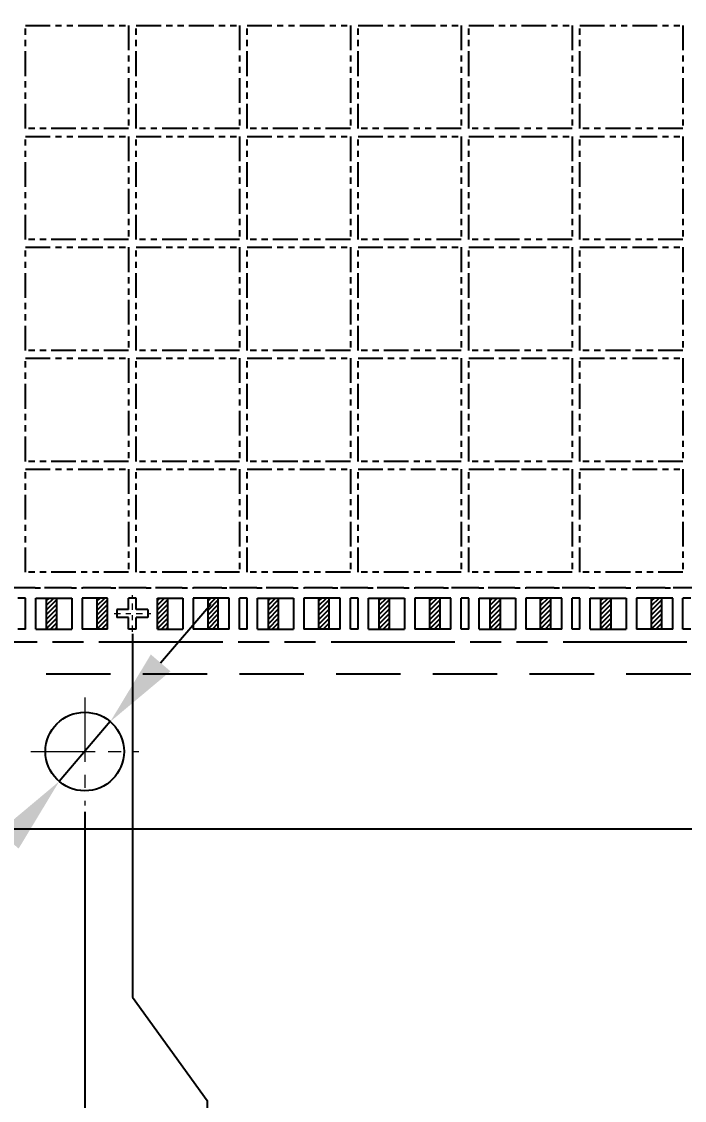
# Model space of a CAD drawing. Extents: x -338 to -53, y 67 to 196.
# Drawn here: x -269.84 to -256.99, y 107.79 to 128.7 of the extents above; entities that cross this region are included whole.
import ezdxf

# ---------------------------------------------------------------- set-up
doc = ezdxf.new("R2010")
doc.units = 0
for name, pattern in [('ACAD_ISO09W100', [45, 24, -3, 6, -3, 6, -3]), ('CENTER', [2, 1.25, -0.25, 0.25, -0.25]), ('HIDDEN', [0.375, 0.25, -0.125])]:
    doc.linetypes.add(name, pattern=pattern)
doc.layers.add('Center', color=1, linetype='CENTER', lineweight=0)
for name, color, linetype in [('dimension', 3, 'Continuous'), ('Etched Area', 4, 'Continuous'), ('Hidden', 4, 'HIDDEN'), ('Molding Line', 5, 'ACAD_ISO09W100'), ('PKG Line', 2, 'ACAD_ISO09W100'), ('Tape Line', 21, 'HIDDEN')]:
    doc.layers.add(name, color=color, linetype=linetype)
doc.styles.add('SIMPLEX', font='SIMPLEX')
doc.dimstyles.new('1', dxfattribs={"dimtxt": 1, "dimasz": 1, "dimexe": 0.3, "dimexo": 0.3, "dimgap": 0.3, "dimtad": 0, "dimdec": 3, "dimzin": 1, "dimdsep": 46, "dimtxsty": 'SIMPLEX', "dimcen": 0, "dimclrd": 256, "dimclre": 256, "dimclrt": 7, "dimadec": 0, "dimazin": 1, "dimtm": 1.25, "dimtfac": 1, "dimtdec": 3, "dimtmove": 0, "dimatfit": 0, "dimfxl": 1, "dimtolj": 1, "dimtzin": 0, "dimlwd": -1, "dimlwe": -1, "dimarcsym": 1})
doc.dimstyles.new('1$3', dxfattribs={"dimscale": 1.5, "dimtxt": 1, "dimasz": 1, "dimexe": 0.3, "dimexo": 0.3, "dimgap": 0.3, "dimtad": 0, "dimtoh": 1, "dimdec": 3, "dimzin": 1, "dimdsep": 46, "dimtxsty": 'SIMPLEX', "dimcen": 0, "dimclrd": 256, "dimclre": 256, "dimclrt": 7, "dimadec": 0, "dimazin": 1, "dimtm": 1.25, "dimtfac": 1, "dimtdec": 3, "dimtmove": 0, "dimatfit": 0, "dimfxl": 0.0072, "dimtolj": 1, "dimtzin": 0, "dimlwd": -1, "dimlwe": -1, "dimarcsym": 1})
pattern_1 = [(45, (268.90187, 309.09846), (-0.0449012806, 0.0449012806), [])]
pattern_2 = [(45, (271.05187, 309.09846), (-0.0449012806, 0.0449012806), [])]
pattern_3 = [(45, (273.20187, 309.09846), (-0.0449012806, 0.0449012806), [])]
pattern_4 = [(45, (275.35187, 309.09846), (-0.0449012806, 0.0449012806), [])]
pattern_5 = [(45, (277.50187, 309.09846), (-0.0449012806, 0.0449012806), [])]
pattern_6 = [(45, (279.65187, 309.09846), (-0.0449012806, 0.0449012806), [])]

# ---------------------------------------------------------------- blocks, each defined once
blk = doc.blocks.new('*D3')
at = {"layer": 'Defpoints', "color": 0, "transparency": 16777216}
for p in [(2474.349, 1902.353), (2473.358, 1901.195)]:
    blk.add_point(p, dxfattribs=at)
at = {"layer": 'dimension', "transparency": 16777216}
for p, q in [((2475.325, 1903.492), (2476.3, 1904.631)), ((2474.349, 1902.353), (2473.358, 1901.195)), ((2472.382, 1900.056), (2469.651, 1896.866)), ((2469.651, 1896.866), (2468.151, 1896.866))]:
    blk.add_line(p, q, dxfattribs=at)
for points in [[(2475.135, 1903.655), (2475.515, 1903.329), (2474.349, 1902.353)], [(2472.192, 1900.218), (2472.572, 1899.893), (2473.358, 1901.195)]]:
    blk.add_solid(points, dxfattribs=at)
at = {"layer": 'dimension', "color": 7, "transparency": 16777216, "insert": (2458.379, 1896.866), "char_height": 1.5, "attachment_point": 5, "style": 'SIMPLEX'}
blk.add_mtext('\\A1;8-∅1.524±0.025', dxfattribs=at)
blk = doc.blocks.new('*D4')
at = {"layer": 'Defpoints', "color": 0, "transparency": 16777216}
for p in [(2420.128, 1904.188), (2660.578, 1904.154), (2660.578, 1884.768)]:
    blk.add_point(p, dxfattribs=at)
at = {"layer": 'dimension', "transparency": 16777216}
for p, q in [((2420.128, 1903.888), (2420.128, 1884.468)), ((2660.578, 1903.854), (2660.578, 1884.468)), ((2421.128, 1884.768), (2534.356, 1884.768)), ((2659.578, 1884.768), (2551.099, 1884.768))]:
    blk.add_line(p, q, dxfattribs=at)
for points in [[(2421.128, 1884.935), (2421.128, 1884.602), (2420.128, 1884.768)], [(2659.578, 1884.935), (2659.578, 1884.602), (2660.578, 1884.768)]]:
    blk.add_solid(points, dxfattribs=at)
at = {"layer": 'dimension', "color": 7, "transparency": 16777216, "insert": (2542.728, 1884.768), "char_height": 1, "attachment_point": 5, "style": 'SIMPLEX'}
blk.add_mtext('\\A1;240.450 (MOLD LINE)', dxfattribs=at)
blk = doc.blocks.new('*D11')
at = {"layer": 'Defpoints', "color": 0, "transparency": 16777216}
for p in [(2416.103, 1901.617), (2666.103, 1901.617), (2666.103, 1881.793)]:
    blk.add_point(p, dxfattribs=at)
at = {"layer": 'dimension', "transparency": 16777216}
for p, q in [((2416.103, 1901.317), (2416.103, 1881.493)), ((2666.103, 1901.317), (2666.103, 1881.493)), ((2417.103, 1881.793), (2535.488, 1881.793)), ((2665.103, 1881.793), (2547.326, 1881.793))]:
    blk.add_line(p, q, dxfattribs=at)
for points in [[(2417.103, 1881.96), (2417.103, 1881.626), (2416.103, 1881.793)], [(2665.103, 1881.96), (2665.103, 1881.626), (2666.103, 1881.793)]]:
    blk.add_solid(points, dxfattribs=at)
at = {"layer": 'dimension', "color": 7, "transparency": 16777216, "insert": (2541.407, 1881.793), "char_height": 1, "attachment_point": 5, "style": 'SIMPLEX'}
blk.add_mtext('\\A1;250.000±0.100', dxfattribs=at)
blk = doc.blocks.new('*D25')
at = {"layer": 'Defpoints', "color": 0, "transparency": 16777216}
for p in [(2540.353, 1935.274), (2409.903, 1907.274), (2416.287, 1907.274)]:
    blk.add_point(p, dxfattribs=at)
at = {"layer": 'dimension', "transparency": 16777216}
blk.add_line((2415.987, 1907.274), (2409.903, 1907.274), dxfattribs=at)
at = {"layer": 'dimension', "color": 7, "transparency": 16777216, "insert": (2407.127, 1907.274), "char_height": 1, "attachment_point": 5, "style": 'SIMPLEX'}
blk.add_mtext('\\A1;28.000', dxfattribs=at)
blk = doc.blocks.new('*D26')
at = {"layer": 'Defpoints', "color": 0, "transparency": 16777216}
for p in [(2540.353, 1935.274), (2409.903, 1904.449), (2420.822, 1904.449)]:
    blk.add_point(p, dxfattribs=at)
at = {"layer": 'dimension', "transparency": 16777216}
blk.add_line((2420.522, 1904.449), (2409.903, 1904.449), dxfattribs=at)
at = {"layer": 'dimension', "color": 7, "transparency": 16777216, "insert": (2407.127, 1904.449), "char_height": 1, "attachment_point": 5, "style": 'SIMPLEX'}
blk.add_mtext('\\A1;30.825', dxfattribs=at)
blk = doc.blocks.new('*D27')
at = {"layer": 'Defpoints', "color": 0, "transparency": 16777216}
for p in [(2540.353, 1935.274), (2409.903, 1903.274), (2416.904, 1903.274)]:
    blk.add_point(p, dxfattribs=at)
at = {"layer": 'dimension', "transparency": 16777216}
blk.add_line((2416.604, 1903.274), (2409.903, 1903.274), dxfattribs=at)
at = {"layer": 'dimension', "color": 7, "transparency": 16777216, "insert": (2407.127, 1903.274), "char_height": 1, "attachment_point": 5, "style": 'SIMPLEX'}
blk.add_mtext('\\A1;32.000', dxfattribs=at)
blk = doc.blocks.new('*D28')
at = {"layer": 'Defpoints', "color": 0, "transparency": 16777216}
for p in [(2540.353, 1935.274), (2409.903, 1901.774), (2425.655, 1901.774)]:
    blk.add_point(p, dxfattribs=at)
at = {"layer": 'dimension', "transparency": 16777216}
blk.add_line((2425.355, 1901.774), (2409.903, 1901.774), dxfattribs=at)
at = {"layer": 'dimension', "color": 7, "transparency": 16777216, "insert": (2407.127, 1901.774), "char_height": 1, "attachment_point": 5, "style": 'SIMPLEX'}
blk.add_mtext('\\A1;33.500', dxfattribs=at)
blk = doc.blocks.new('*D29')
at = {"layer": 'Defpoints', "color": 0, "transparency": 16777216}
for p in [(2540.353, 1935.274), (2416.167, 1901.429), (2409.903, 1900.552)]:
    blk.add_point(p, dxfattribs=at)
at = {"layer": 'dimension', "transparency": 16777216}
for p, q in [((2413.903, 1901.429), (2411.903, 1900.552)), ((2415.867, 1901.429), (2413.903, 1901.429)), ((2411.903, 1900.552), (2409.903, 1900.552))]:
    blk.add_line(p, q, dxfattribs=at)
at = {"layer": 'dimension', "color": 7, "transparency": 16777216, "insert": (2407.127, 1900.552), "char_height": 1, "attachment_point": 5, "style": 'SIMPLEX'}
blk.add_mtext('\\A1;33.845', dxfattribs=at)
blk = doc.blocks.new('*D30')
at = {"layer": 'Defpoints', "color": 0, "transparency": 16777216}
for p in [(2540.353, 1935.274), (2418.331, 1900.274), (2409.903, 1899.357)]:
    blk.add_point(p, dxfattribs=at)
at = {"layer": 'dimension', "transparency": 16777216}
for p, q in [((2413.903, 1900.274), (2411.903, 1899.357)), ((2418.031, 1900.274), (2413.903, 1900.274)), ((2411.903, 1899.357), (2409.903, 1899.357))]:
    blk.add_line(p, q, dxfattribs=at)
at = {"layer": 'dimension', "color": 7, "transparency": 16777216, "insert": (2407.127, 1899.357), "char_height": 1, "attachment_point": 5, "style": 'SIMPLEX'}
blk.add_mtext('\\A1;35.000', dxfattribs=at)
blk = doc.blocks.new('*D54')
at = {"layer": 'Defpoints', "color": 0, "transparency": 16777216}
for p in [(2540.353, 1935.274), (2473.853, 1900.905), (2473.853, 1893.012)]:
    blk.add_point(p, dxfattribs=at)
at = {"layer": 'dimension', "transparency": 16777216}
blk.add_line((2473.853, 1900.605), (2473.853, 1893.012), dxfattribs=at)
at = {"layer": 'dimension', "color": 7, "transparency": 16777216, "insert": (2473.853, 1890.236), "char_height": 1, "attachment_point": 5, "rotation": 90, "style": 'SIMPLEX'}
blk.add_mtext('\\A1;66.500', dxfattribs=at)
blk = doc.blocks.new('*D55')
at = {"layer": 'Defpoints', "color": 0, "transparency": 16777216}
for p in [(2540.353, 1935.274), (2426.853, 1900.939), (2426.853, 1893.012)]:
    blk.add_point(p, dxfattribs=at)
at = {"layer": 'dimension', "transparency": 16777216}
blk.add_line((2426.853, 1900.639), (2426.853, 1893.012), dxfattribs=at)
at = {"layer": 'dimension', "color": 7, "transparency": 16777216, "insert": (2426.853, 1889.95), "char_height": 1, "attachment_point": 5, "rotation": 90, "style": 'SIMPLEX'}
blk.add_mtext('\\A1;113.500', dxfattribs=at)
blk = doc.blocks.new('*D56')
at = {"layer": 'Defpoints', "color": 0, "transparency": 16777216}
for p in [(2540.353, 1935.274), (2426.353, 1900.936), (2425.178, 1893.012)]:
    blk.add_point(p, dxfattribs=at)
at = {"layer": 'dimension', "transparency": 16777216}
for p, q in [((2426.353, 1900.636), (2426.353, 1897.012)), ((2426.353, 1897.012), (2425.178, 1895.012)), ((2425.178, 1895.012), (2425.178, 1893.012))]:
    blk.add_line(p, q, dxfattribs=at)
at = {"layer": 'dimension', "color": 7, "transparency": 16777216, "insert": (2425.178, 1889.95), "char_height": 1, "attachment_point": 5, "rotation": 90, "style": 'SIMPLEX'}
blk.add_mtext('\\A1;114.000', dxfattribs=at)
blk = doc.blocks.new('*D57')
at = {"layer": 'Defpoints', "color": 0, "transparency": 16777216}
for p in [(2540.353, 1935.274), (2421.028, 1904.343), (2421.04, 1893.012)]:
    blk.add_point(p, dxfattribs=at)
at = {"layer": 'dimension', "transparency": 16777216}
for p, q in [((2421.028, 1904.043), (2421.028, 1897.012)), ((2421.028, 1897.012), (2421.04, 1895.012)), ((2421.04, 1895.012), (2421.04, 1893.012))]:
    blk.add_line(p, q, dxfattribs=at)
at = {"layer": 'dimension', "color": 7, "transparency": 16777216, "insert": (2421.04, 1889.95), "char_height": 1, "attachment_point": 5, "rotation": 90, "style": 'SIMPLEX'}
blk.add_mtext('\\A1;119.325', dxfattribs=at)
blk = doc.blocks.new('*D59')
at = {"layer": 'Defpoints', "color": 0, "transparency": 16777216}
for p in [(2540.353, 1935.274), (2474.778, 1904.355), (2476.23, 1893.012)]:
    blk.add_point(p, dxfattribs=at)
at = {"layer": 'dimension', "transparency": 16777216}
for p, q in [((2474.778, 1904.055), (2474.778, 1897.012)), ((2474.778, 1897.012), (2476.23, 1895.012)), ((2476.23, 1895.012), (2476.23, 1893.012))]:
    blk.add_line(p, q, dxfattribs=at)
at = {"layer": 'dimension', "color": 7, "transparency": 16777216, "insert": (2476.23, 1890.236), "char_height": 1, "attachment_point": 5, "rotation": 90, "style": 'SIMPLEX'}
blk.add_mtext('\\A1;65.575', dxfattribs=at)

msp = doc.modelspace()

# ---------------------------------------------------------------- hatches: boundary and pattern name
at = {"layer": 'Etched Area'}
h = msp.add_hatch(dxfattribs=at)
h.set_pattern_fill('ANSI31', color=256, scale=0.02)
h.set_pattern_definition(pattern_1)
h.paths.add_polyline_path([(-269.1555, 117.5277), (-269.3555, 117.5277), (-269.3555, 116.9277), (-269.1555, 116.9277)])
h = msp.add_hatch(dxfattribs=at)
h.set_pattern_fill('ANSI31', color=256, scale=0.02)
h.set_pattern_definition(pattern_1)
h.paths.add_polyline_path([(-268.1755, 117.5277), (-268.3755, 117.5277), (-268.3755, 116.9277), (-268.1755, 116.9277)])
h = msp.add_hatch(dxfattribs=at)
h.set_pattern_fill('ANSI31', color=256, scale=0.02)
h.set_pattern_definition(pattern_2)
h.paths.add_polyline_path([(-267.0055, 117.5277), (-267.2055, 117.5277), (-267.2055, 116.9277), (-267.0055, 116.9277)])
h = msp.add_hatch(dxfattribs=at)
h.set_pattern_fill('ANSI31', color=256, scale=0.02)
h.set_pattern_definition(pattern_2)
h.paths.add_polyline_path([(-266.0255, 117.5277), (-266.2255, 117.5277), (-266.2255, 116.9277), (-266.0255, 116.9277)])
h = msp.add_hatch(dxfattribs=at)
h.set_pattern_fill('ANSI31', color=256, scale=0.02)
h.set_pattern_definition(pattern_3)
h.paths.add_polyline_path([(-264.8555, 117.5277), (-265.0555, 117.5277), (-265.0555, 116.9277), (-264.8555, 116.9277)])
h = msp.add_hatch(dxfattribs=at)
h.set_pattern_fill('ANSI31', color=256, scale=0.02)
h.set_pattern_definition(pattern_3)
h.paths.add_polyline_path([(-263.8755, 117.5277), (-264.0755, 117.5277), (-264.0755, 116.9277), (-263.8755, 116.9277)])
h = msp.add_hatch(dxfattribs=at)
h.set_pattern_fill('ANSI31', color=256, scale=0.02)
h.set_pattern_definition(pattern_4)
h.paths.add_polyline_path([(-262.7055, 117.5277), (-262.9055, 117.5277), (-262.9055, 116.9277), (-262.7055, 116.9277)])
h = msp.add_hatch(dxfattribs=at)
h.set_pattern_fill('ANSI31', color=256, scale=0.02)
h.set_pattern_definition(pattern_4)
h.paths.add_polyline_path([(-261.7255, 117.5277), (-261.9255, 117.5277), (-261.9255, 116.9277), (-261.7255, 116.9277)])
h = msp.add_hatch(dxfattribs=at)
h.set_pattern_fill('ANSI31', color=256, scale=0.02)
h.set_pattern_definition(pattern_5)
h.paths.add_polyline_path([(-260.5555, 117.5277), (-260.7555, 117.5277), (-260.7555, 116.9277), (-260.5555, 116.9277)])
h = msp.add_hatch(dxfattribs=at)
h.set_pattern_fill('ANSI31', color=256, scale=0.02)
h.set_pattern_definition(pattern_5)
h.paths.add_polyline_path([(-259.5755, 117.5277), (-259.7755, 117.5277), (-259.7755, 116.9277), (-259.5755, 116.9277)])
h = msp.add_hatch(dxfattribs=at)
h.set_pattern_fill('ANSI31', color=256, scale=0.02)
h.set_pattern_definition(pattern_6)
h.paths.add_polyline_path([(-258.4055, 117.5277), (-258.6055, 117.5277), (-258.6055, 116.9277), (-258.4055, 116.9277)])
h = msp.add_hatch(dxfattribs=at)
h.set_pattern_fill('ANSI31', color=256, scale=0.02)
h.set_pattern_definition(pattern_6)
h.paths.add_polyline_path([(-257.4255, 117.5277), (-257.6255, 117.5277), (-257.6255, 116.9277), (-257.4255, 116.9277)])

# ---------------------------------------------------------------- linework, layer by layer
for p, q in [((-269.5755, 117.7277), (-270.1055, 117.7277)), ((-268.8755, 117.7277), (-269.3955, 117.7277)), ((-268.1105, 117.7277), (-268.6555, 117.7277)), ((-267.4255, 117.7277), (-267.9555, 117.7277)), ((-266.7255, 117.7277), (-267.2455, 117.7277)), ((-265.9605, 117.7277), (-266.5055, 117.7277)), ((-265.2755, 117.7277), (-265.8055, 117.7277)), ((-264.5755, 117.7277), (-265.0955, 117.7277)), ((-263.8105, 117.7277), (-264.3555, 117.7277)), ((-263.1255, 117.7277), (-263.6555, 117.7277)), ((-262.4255, 117.7277), (-262.9455, 117.7277)), ((-261.6605, 117.7277), (-262.2055, 117.7277)), ((-260.9755, 117.7277), (-261.5055, 117.7277)), ((-260.2755, 117.7277), (-260.7955, 117.7277)), ((-259.5105, 117.7277), (-260.0555, 117.7277)), ((-258.8255, 117.7277), (-259.3555, 117.7277)), ((-258.1255, 117.7277), (-258.6455, 117.7277)), ((-257.3605, 117.7277), (-257.9055, 117.7277)), ((-256.6755, 117.7277), (-257.2055, 117.7277)), ((-269.7655, 117.5277), (-269.9155, 117.5277)), ((-269.7655, 116.9277), (-269.7655, 117.5277)), ((-269.5655, 116.9277), (-269.5655, 117.5277)), ((-269.5655, 117.5277), (-268.8655, 117.5277)), ((-269.3555, 116.9277), (-269.3555, 117.5277)), ((-269.1555, 116.9277), (-269.1555, 117.5277)), ((-268.8655, 117.5277), (-268.8655, 116.9277)), ((-268.1755, 117.5277), (-268.6655, 117.5277)), ((-268.6655, 117.5277), (-268.6655, 116.9277)), ((-268.3755, 116.9277), (-268.3755, 117.5277)), ((-268.1755, 116.9277), (-268.1755, 117.5277)), ((-267.6155, 117.5277), (-267.7655, 117.5277)), ((-267.7655, 117.3027), (-267.7655, 117.5277)), ((-267.6155, 117.3027), (-267.6155, 117.5277)), ((-267.2055, 116.9277), (-267.2055, 117.5277)), ((-267.2055, 117.5277), (-266.7155, 117.5277)), ((-267.0055, 116.9277), (-267.0055, 117.5277)), ((-266.7155, 117.5277), (-266.7155, 116.9277)), ((-265.8155, 117.5277), (-266.5155, 117.5277)), ((-266.5155, 117.5277), (-266.5155, 116.9277)), ((-266.2255, 116.9277), (-266.2255, 117.5277)), ((-266.0255, 116.9277), (-266.0255, 117.5277)), ((-265.8155, 116.9277), (-265.8155, 117.5277)), ((-265.4655, 117.5277), (-265.6155, 117.5277)), ((-265.6155, 116.9277), (-265.6155, 117.5277)), ((-265.4655, 116.9277), (-265.4655, 117.5277)), ((-265.2655, 116.9277), (-265.2655, 117.5277)), ((-265.2655, 117.5277), (-264.5655, 117.5277)), ((-265.0555, 116.9277), (-265.0555, 117.5277)), ((-264.8555, 116.9277), (-264.8555, 117.5277)), ((-264.5655, 117.5277), (-264.5655, 116.9277)), ((-263.6655, 117.5277), (-264.3655, 117.5277)), ((-264.3655, 117.5277), (-264.3655, 116.9277)), ((-264.0755, 116.9277), (-264.0755, 117.5277)), ((-263.8755, 116.9277), (-263.8755, 117.5277)), ((-263.6655, 116.9277), (-263.6655, 117.5277)), ((-263.3155, 117.5277), (-263.4655, 117.5277)), ((-263.4655, 116.9277), (-263.4655, 117.5277)), ((-263.3155, 116.9277), (-263.3155, 117.5277)), ((-263.1155, 116.9277), (-263.1155, 117.5277)), ((-263.1155, 117.5277), (-262.4155, 117.5277)), ((-262.9055, 116.9277), (-262.9055, 117.5277)), ((-262.7055, 116.9277), (-262.7055, 117.5277)), ((-262.4155, 117.5277), (-262.4155, 116.9277)), ((-261.5155, 117.5277), (-262.2155, 117.5277)), ((-262.2155, 117.5277), (-262.2155, 116.9277)), ((-261.9255, 116.9277), (-261.9255, 117.5277)), ((-261.7255, 116.9277), (-261.7255, 117.5277)), ((-261.5155, 116.9277), (-261.5155, 117.5277)), ((-261.1655, 117.5277), (-261.3155, 117.5277)), ((-261.3155, 116.9277), (-261.3155, 117.5277)), ((-261.1655, 116.9277), (-261.1655, 117.5277)), ((-260.9655, 116.9277), (-260.9655, 117.5277)), ((-260.9655, 117.5277), (-260.2655, 117.5277)), ((-260.7555, 116.9277), (-260.7555, 117.5277)), ((-260.5555, 116.9277), (-260.5555, 117.5277)), ((-260.2655, 117.5277), (-260.2655, 116.9277)), ((-259.3655, 117.5277), (-260.0655, 117.5277)), ((-260.0655, 117.5277), (-260.0655, 116.9277)), ((-259.7755, 116.9277), (-259.7755, 117.5277)), ((-259.5755, 116.9277), (-259.5755, 117.5277)), ((-259.3655, 116.9277), (-259.3655, 117.5277)), ((-259.0155, 117.5277), (-259.1655, 117.5277)), ((-259.1655, 116.9277), (-259.1655, 117.5277)), ((-259.0155, 116.9277), (-259.0155, 117.5277)), ((-258.8155, 116.9277), (-258.8155, 117.5277)), ((-258.8155, 117.5277), (-258.1155, 117.5277)), ((-258.6055, 116.9277), (-258.6055, 117.5277)), ((-258.4055, 116.9277), (-258.4055, 117.5277)), ((-258.1155, 117.5277), (-258.1155, 116.9277)), ((-257.2155, 117.5277), (-257.9155, 117.5277)), ((-257.9155, 117.5277), (-257.9155, 116.9277)), ((-257.6255, 116.9277), (-257.6255, 117.5277)), ((-257.4255, 116.9277), (-257.4255, 117.5277)), ((-257.2155, 116.9277), (-257.2155, 117.5277)), ((-256.8655, 117.5277), (-257.0155, 117.5277)), ((-257.0155, 116.9277), (-257.0155, 117.5277)), ((-267.7655, 117.3027), (-267.9905, 117.3027)), ((-267.9905, 117.3027), (-267.9905, 117.1527)), ((-267.7655, 117.1527), (-267.9905, 117.1527)), ((-267.7655, 116.9277), (-267.7655, 117.1527)), ((-267.3905, 117.3027), (-267.6155, 117.3027)), ((-267.6155, 116.9277), (-267.6155, 117.1527)), ((-267.3905, 117.1527), (-267.6155, 117.1527)), ((-267.3905, 117.3027), (-267.3905, 117.1527)), ((-269.7655, 116.9277), (-269.9155, 116.9277)), ((-269.5655, 116.9277), (-268.8655, 116.9277)), ((-268.1755, 116.9277), (-268.6655, 116.9277)), ((-267.6155, 116.9277), (-267.7655, 116.9277)), ((-267.2055, 116.9277), (-266.7155, 116.9277)), ((-265.8155, 116.9277), (-266.5155, 116.9277)), ((-265.4655, 116.9277), (-265.6155, 116.9277)), ((-265.2655, 116.9277), (-264.5655, 116.9277)), ((-263.6655, 116.9277), (-264.3655, 116.9277)), ((-263.3155, 116.9277), (-263.4655, 116.9277)), ((-263.1155, 116.9277), (-262.4155, 116.9277)), ((-261.5155, 116.9277), (-262.2155, 116.9277)), ((-261.1655, 116.9277), (-261.3155, 116.9277)), ((-260.9655, 116.9277), (-260.2655, 116.9277)), ((-259.3655, 116.9277), (-260.0655, 116.9277)), ((-259.0155, 116.9277), (-259.1655, 116.9277)), ((-258.8155, 116.9277), (-258.1155, 116.9277)), ((-257.2155, 116.9277), (-257.9155, 116.9277)), ((-256.8655, 116.9277), (-257.0155, 116.9277)), ((-324.3655, 113.0527), (-78.3655, 113.0527))]:
    msp.add_line(p, q)
msp.add_circle((-268.6155, 114.5527), 0.762)
msp.add_circle((-268.6155, 114.5527), 0.762)
at = {"layer": 'Center', "ltscale": 0.1}
for p, q in [((-267.6905, 116.872), (-267.6905, 117.5835)), ((-268.0462, 117.2277), (-267.3348, 117.2277))]:
    msp.add_line(p, q, dxfattribs=at)
at = {"layer": 'Center'}
for p, q in [((-268.6155, 115.5996), (-268.6155, 113.5058)), ((-269.6624, 114.5527), (-267.5686, 114.5527))]:
    msp.add_line(p, q, dxfattribs=at)
at = {"layer": 'Hidden', "ltscale": 0.3}
for p, q in [((-269.5755, 117.7277), (-269.3955, 117.7277)), ((-268.8755, 117.7277), (-268.6555, 117.7277)), ((-268.1105, 117.7277), (-267.9555, 117.7277)), ((-267.4255, 117.7277), (-267.2455, 117.7277)), ((-266.7255, 117.7277), (-266.5055, 117.7277)), ((-265.9605, 117.7277), (-265.8055, 117.7277)), ((-265.2755, 117.7277), (-265.0955, 117.7277)), ((-264.5755, 117.7277), (-264.3555, 117.7277)), ((-263.8105, 117.7277), (-263.6555, 117.7277)), ((-263.1255, 117.7277), (-262.9455, 117.7277)), ((-262.4255, 117.7277), (-262.2055, 117.7277)), ((-261.6605, 117.7277), (-261.5055, 117.7277)), ((-260.9755, 117.7277), (-260.7955, 117.7277)), ((-260.2755, 117.7277), (-260.0555, 117.7277)), ((-259.5105, 117.7277), (-259.3555, 117.7277)), ((-258.8255, 117.7277), (-258.6455, 117.7277)), ((-258.1255, 117.7277), (-257.9055, 117.7277)), ((-257.3605, 117.7277), (-257.2055, 117.7277))]:
    msp.add_line(p, q, dxfattribs=at)
at = {"layer": 'Molding Line', "ltscale": 0.1}
msp.add_line((-322.3405, 116.6777), (-81.8905, 116.6777), dxfattribs=at)
at = {"layer": 'PKG Line', "ltscale": 0.02}
for points in [[(-269.7655, 128.6277), (-267.7655, 128.6277), (-267.7655, 126.6277), (-269.7655, 126.6277)], [(-267.6155, 128.6277), (-265.6155, 128.6277), (-265.6155, 126.6277), (-267.6155, 126.6277)], [(-265.4655, 128.6277), (-263.4655, 128.6277), (-263.4655, 126.6277), (-265.4655, 126.6277)], [(-263.3155, 128.6277), (-261.3155, 128.6277), (-261.3155, 126.6277), (-263.3155, 126.6277)], [(-261.1655, 128.6277), (-259.1655, 128.6277), (-259.1655, 126.6277), (-261.1655, 126.6277)], [(-259.0155, 128.6277), (-257.0155, 128.6277), (-257.0155, 126.6277), (-259.0155, 126.6277)], [(-269.7655, 126.4777), (-267.7655, 126.4777), (-267.7655, 124.4777), (-269.7655, 124.4777)], [(-267.6155, 126.4777), (-265.6155, 126.4777), (-265.6155, 124.4777), (-267.6155, 124.4777)], [(-265.4655, 126.4777), (-263.4655, 126.4777), (-263.4655, 124.4777), (-265.4655, 124.4777)], [(-263.3155, 126.4777), (-261.3155, 126.4777), (-261.3155, 124.4777), (-263.3155, 124.4777)], [(-261.1655, 126.4777), (-259.1655, 126.4777), (-259.1655, 124.4777), (-261.1655, 124.4777)], [(-259.0155, 126.4777), (-257.0155, 126.4777), (-257.0155, 124.4777), (-259.0155, 124.4777)], [(-269.7655, 124.3277), (-267.7655, 124.3277), (-267.7655, 122.3277), (-269.7655, 122.3277)], [(-267.6155, 124.3277), (-265.6155, 124.3277), (-265.6155, 122.3277), (-267.6155, 122.3277)], [(-265.4655, 124.3277), (-263.4655, 124.3277), (-263.4655, 122.3277), (-265.4655, 122.3277)], [(-263.3155, 124.3277), (-261.3155, 124.3277), (-261.3155, 122.3277), (-263.3155, 122.3277)], [(-261.1655, 124.3277), (-259.1655, 124.3277), (-259.1655, 122.3277), (-261.1655, 122.3277)], [(-259.0155, 124.3277), (-257.0155, 124.3277), (-257.0155, 122.3277), (-259.0155, 122.3277)], [(-269.7655, 122.1777), (-267.7655, 122.1777), (-267.7655, 120.1777), (-269.7655, 120.1777)], [(-267.6155, 122.1777), (-265.6155, 122.1777), (-265.6155, 120.1777), (-267.6155, 120.1777)], [(-265.4655, 122.1777), (-263.4655, 122.1777), (-263.4655, 120.1777), (-265.4655, 120.1777)], [(-263.3155, 122.1777), (-261.3155, 122.1777), (-261.3155, 120.1777), (-263.3155, 120.1777)], [(-261.1655, 122.1777), (-259.1655, 122.1777), (-259.1655, 120.1777), (-261.1655, 120.1777)], [(-259.0155, 122.1777), (-257.0155, 122.1777), (-257.0155, 120.1777), (-259.0155, 120.1777)], [(-269.7655, 120.0277), (-267.7655, 120.0277), (-267.7655, 118.0277), (-269.7655, 118.0277)], [(-267.6155, 120.0277), (-265.6155, 120.0277), (-265.6155, 118.0277), (-267.6155, 118.0277)], [(-265.4655, 120.0277), (-263.4655, 120.0277), (-263.4655, 118.0277), (-265.4655, 118.0277)], [(-263.3155, 120.0277), (-261.3155, 120.0277), (-261.3155, 118.0277), (-263.3155, 118.0277)], [(-261.1655, 120.0277), (-259.1655, 120.0277), (-259.1655, 118.0277), (-261.1655, 118.0277)], [(-259.0155, 120.0277), (-257.0155, 120.0277), (-257.0155, 118.0277), (-259.0155, 118.0277)]]:
    msp.add_lwpolyline(points, close=True, dxfattribs=at)
at = {"layer": 'Tape Line', "color": 21, "ltscale": 5}
msp.add_line((-76.8655, 116.0527), (-325.8655, 116.0527), dxfattribs=at)

# ---------------------------------------------------------------- dimensions: what is measured, and where the dimension line sits
at = {"layer": 'dimension'}
for feature_location, offset, dtype, picture, middle in [((-326.182, 120.0527), (-6.3842, 0), 0, '*D25', (-335.3424, 120.0527)), ((-321.6466, 117.2277), (-10.9196, 0), 0, '*D26', (-335.3424, 117.2277)), ((-325.5648, 116.0527), (-7.0014, 0), 0, '*D27', (-335.3424, 116.0527)), ((-316.8141, 114.5527), (-15.7521, 0), 0, '*D28', (-335.3424, 114.5527)), ((-326.3015, 114.2074), (-6.2647, -0.8765), 0, '*D29', (-335.3424, 113.3309)), ((-324.1384, 113.0527), (-8.4278, -0.9166), 0, '*D30', (-335.3424, 112.1361)), ((-321.4405, 117.122), (0.0115, -11.3308), 1, '*D57', (-321.429, 102.7293)), ((-316.1155, 113.715), (-1.1756, -7.9238), 1, '*D56', (-317.2911, 102.7293)), ((-315.6155, 113.7176), (0, -7.9265), 1, '*D55', (-315.6155, 102.7293)), ((-268.6155, 113.6838), (0, -7.8926), 1, '*D54', (-268.6155, 103.015)), ((-267.6905, 117.1339), (1.4514, -11.3427), 1, '*D59', (-266.2391, 103.015))]:
    dim = msp.add_ordinate_dim(feature_location=feature_location, offset=offset, dtype=dtype, origin=(-202.1155, 148.0527), dimstyle='1', dxfattribs=at)
    dim.commit()
    dim.dimension.update_dxf_attribs({"geometry": picture, "text_midpoint": middle, "insert": (-2742.4689, -1787.2212)})
dim = msp.add_diameter_dim_2p(p1=(-268.1198, 115.1315), p2=(-269.1111, 113.974), text='8-<>', dimstyle='1$3', override={"dimtol": 1, "dimtp": 0.025, "dimtm": 0.025}, dxfattribs=at)
dim.commit()
dim.dimension.update_dxf_attribs({"geometry": '*D3', "text_midpoint": (-284.0898, 109.6451), "dimtype": 131, "insert": (-2742.4689, -1787.2212)})
dim = msp.add_linear_dim(base=(-81.8905, 97.5472), p1=(-322.3405, 116.9664), p2=(-81.8905, 116.9329), angle=0, text='<> (MOLD LINE)', dimstyle='1', dxfattribs=at)
dim.commit()
dim.dimension.update_dxf_attribs({"geometry": '*D4', "text_midpoint": (-199.7411, 97.5472), "dimtype": 128, "insert": (-2742.4689, -1787.2212)})
dim = msp.add_linear_dim(base=(-76.3655, 94.5718), p1=(-326.3655, 114.3958), p2=(-76.3655, 114.3958), dimstyle='1', override={"dimtol": 1, "dimtp": 0.1, "dimtm": 0.1}, dxfattribs=at)
dim.commit()
dim.dimension.update_dxf_attribs({"geometry": '*D11', "text_midpoint": (-201.0622, 94.5718), "dimtype": 128, "insert": (-2742.4689, -1787.2212)})

doc.saveas('drawing.dxf')
